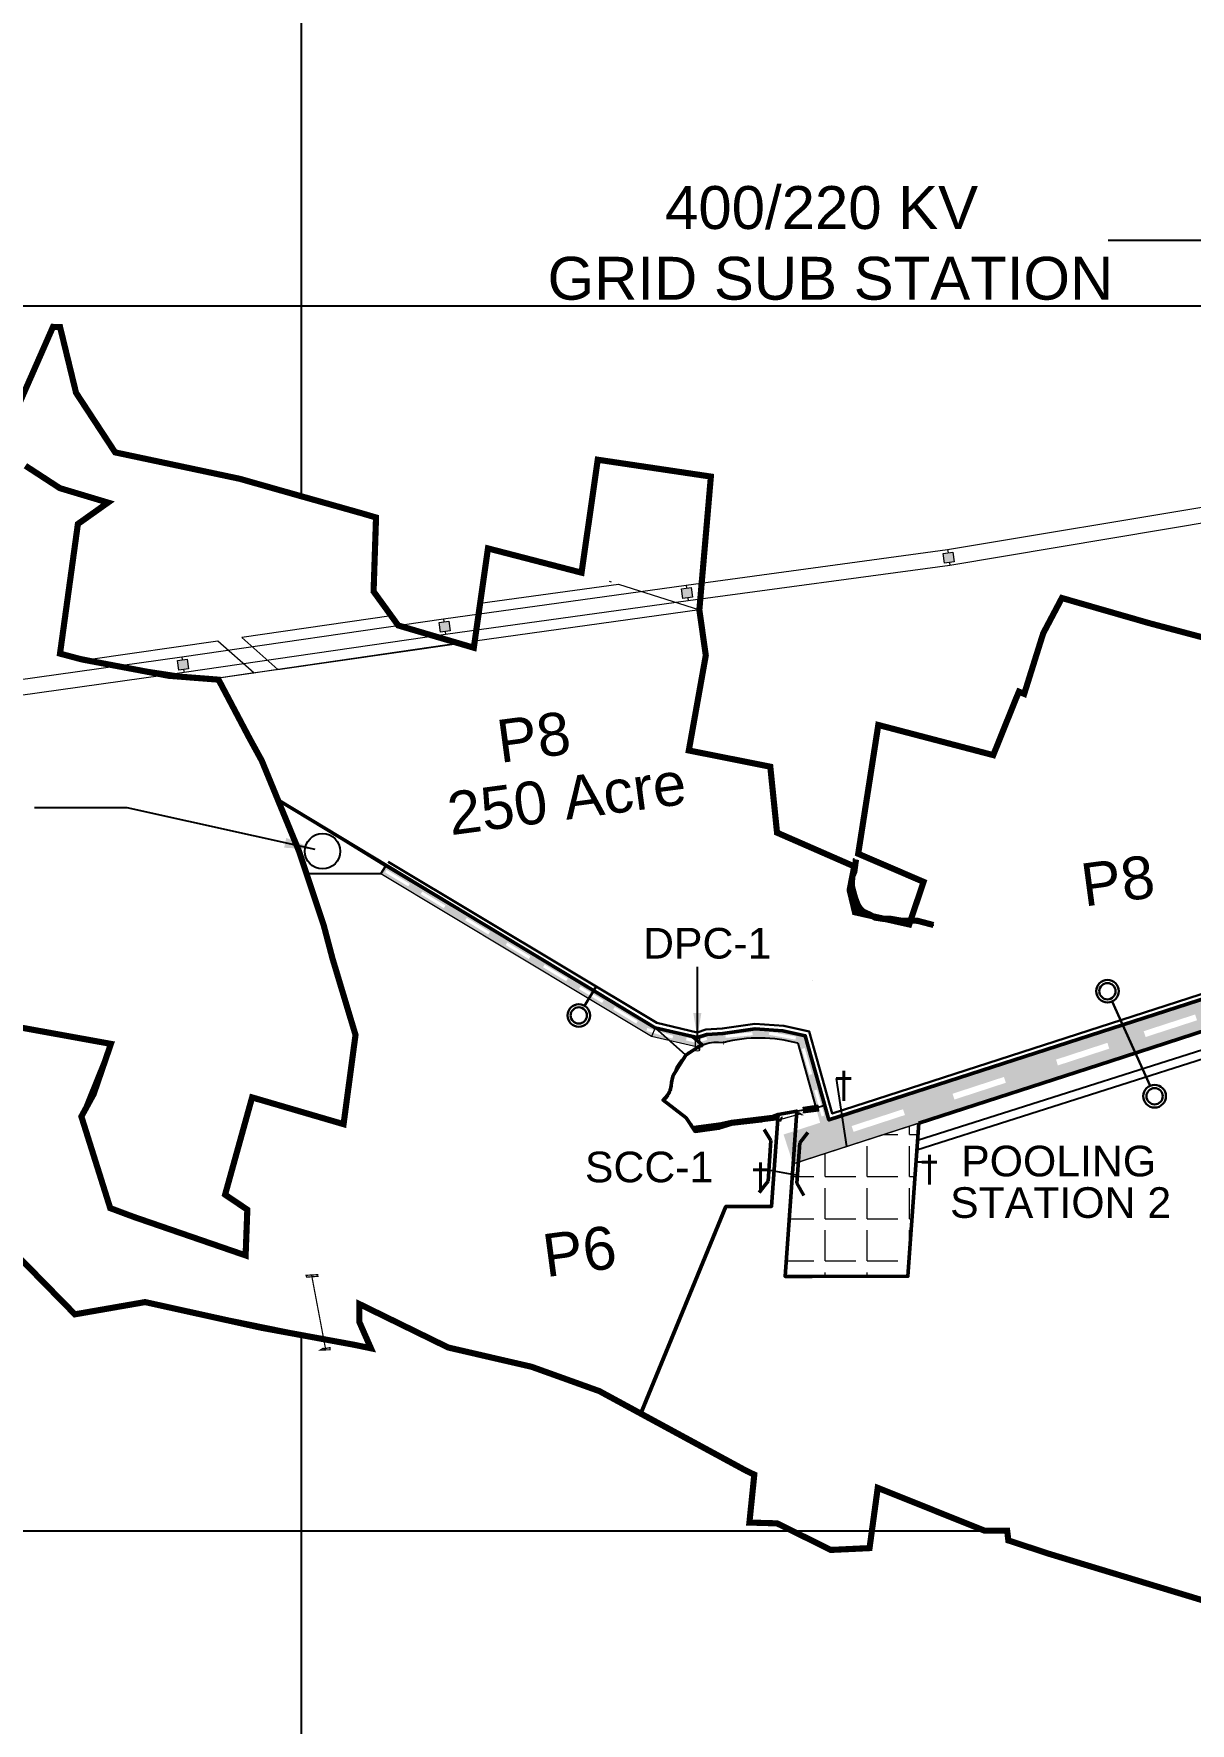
# Model space of a CAD drawing. Header units: metres. Extents: x 196588 to 215600, y 1647668 to 1738400.
# Drawn here: x 203064 to 204951, y 1734186 to 1736944 of the extents above; entities that cross this region are included whole.
import ezdxf

# ---------------------------------------------------------------- set-up
doc = ezdxf.new("R2010")
doc.units = ezdxf.units.M
doc.layers.add('250Acres', color=7, linetype='Continuous', lineweight=30)
doc.layers.add('BUND', color=7, linetype='Continuous', true_color=0x3dcfff)
for name, color, linetype in [('CHECK DAM', 6, 'Continuous'), ('GRID LINES', 250, 'Continuous'), ('name power lines', 1, 'Continuous'), ('Names', 1, 'Continuous'), ('PROJECT BOUNDARY', 5, 'Continuous'), ('road', 10, 'Continuous')]:
    doc.layers.add(name, color=color, linetype=linetype)
doc.styles.get("Standard").update_dxf_attribs({"font": 'arial.ttf', "height": 50})
doc.dimstyles.get("Standard").update_dxf_attribs({"dimtxt": 50, "dimasz": 0.18, "dimexe": 0.18, "dimexo": 0.0625, "dimgap": 0.09, "dimtad": 0, "dimtih": 1, "dimtoh": 1, "dimdec": 4, "dimzin": 0, "dimdsep": 46, "dimtxsty": 'Standard', "dimcen": 0.09, "dimadec": 0, "dimazin": 0, "dimtfac": 1, "dimtdec": 4, "dimtofl": 0, "dimtmove": 0, "dimatfit": 3, "dimfxl": 1, "dimtolj": 1, "dimtzin": 0, "dimarcsym": 0})

msp = doc.modelspace()

# ---------------------------------------------------------------- hatches: boundary and pattern name
h = msp.add_hatch(color=256)
h.dxf.hatch_style = 1
h.paths.add_polyline_path([(205162.6, 1735377.5), (205923.7, 1734450.8), (205940.7, 1734411.4, -0.263655), (205930.1, 1734313.3), (205718, 1734018.1, 0.270492), (205708.5, 1733917.8), (205726, 1733880), (206149.5, 1732965.4), (206127.2, 1732952.5), (206105.5, 1732939.4), (206002.3, 1732867.7), (205968.3, 1732845.9), (205793.2, 1732755.8), (205772, 1732743.5), (205693.7, 1732696.5), (205654.8, 1732676.2), (205635.3, 1732667.9), (205505.3, 1732614), (205476.8, 1732607.1), (205335.1, 1732593.7), (205296.5, 1732591.3), (205262.8, 1732584.8), (205248.9, 1732581.4), (205179.5, 1732560.1), (205289.6, 1732539.1), (205302.8, 1732541.6), (205311.9, 1732542.2), (205360.6, 1732545.9), (205430.4, 1732552.5), (205485.2, 1732557.6), (205520.9, 1732566.4), (205537.6, 1732573.3), (205604.5, 1732601), (205654.7, 1732621.8), (205676.3, 1732631), (205697.2, 1732641.9), (205718.2, 1732652.9), (205738, 1732664.8), (205782.5, 1732691.4), (205807.3, 1732706.2), (205817.2, 1732711.9), (205883.2, 1732745.9), (205927.2, 1732768.5), (205993.2, 1732802.5), (206038.3, 1732832.1), (206095, 1732871.3), (206131.9, 1732897), (206172.1, 1732920.7), (206191, 1732928.5), (206211.3, 1732933), (206231.6, 1732937.5), (206400.7, 1732953.5), (206410.5, 1732955.7), (206420.4, 1732957.8), (206428.6, 1732961.5), (206436.8, 1732965.1), (206545.1, 1733043.1), (206631.9, 1732999.8), (206744.3, 1732991), (206856.8, 1732982.2), (207079.8, 1732967.2), (207181.6, 1732960.5), (207283.5, 1732953.7), (207466.5, 1732957), (207673.2, 1732968.7), (207907.9, 1732975.9), (208142.7, 1732983.1), (208214.5, 1732987.8), (208286.3, 1732992.4), (208424.7, 1733016.7), (208631.4, 1733053), (208762.8, 1733066.5), (208906.3, 1733121.6), (209049.9, 1733176.8), (209343.6, 1733266.3), (209385.1, 1733281), (209846.1, 1733444), (209451.8, 1733544.7), (209276.9, 1733625.1), (209234.9, 1733682.3), (209191.9, 1734076.6), (209483.6, 1735222.2), (208048.7, 1735891.2), (206587.9, 1735891.2), (204361.4, 1735170.8), (204322.9, 1735308.3), (204286.5, 1735316.4), (204241, 1735319.3), (204188.1, 1735311.8), (204162.1, 1735310.4), (204146.7, 1735305.3), (204077.6, 1735321.3), (203637.7, 1735585.3), (203630, 1735572.4), (204071.9, 1735307.2), (204147.5, 1735289.7), (204165.3, 1735295.7), (204178.6, 1735297.2), (204189.6, 1735296.7), (204203.7, 1735300.1), (204221.8, 1735302.9), (204239.1, 1735304.3), (204258.3, 1735304.2), (204272, 1735303.2), (204284.2, 1735301.6), (204294.5, 1735299.8), (204310.8, 1735295.8), (204347.1, 1735166.1), (204287.5, 1735146.9), (204302.9, 1735099.3)])
h.paths.add_polyline_path([(204962.4, 1735333.4), (204878.5, 1735306.1), (204875.4, 1735315.6), (204959.3, 1735342.9)], flags=16)
h.paths.add_polyline_path([(205019, 1735361.8), (205102.9, 1735389.2), (205106, 1735379.7), (205022.1, 1735352.3)], flags=16)
h.paths.add_polyline_path([(204819.2, 1735287.1), (204735.3, 1735259.7), (204732.2, 1735269.2), (204816.1, 1735296.6)], flags=16)
h.paths.add_polyline_path([(205163.4, 1735409.5), (205247.3, 1735436.9), (205250.4, 1735427.4), (205166.5, 1735400)], flags=16)
h.paths.add_polyline_path([(205204.3, 1735357.4), (205212, 1735363.7), (205267.9, 1735295.4), (205260.2, 1735289)], flags=16)
h.paths.add_polyline_path([(205213.8, 1735394), (205478.8, 1735479.8), (206595.8, 1735841.2), (208037.6, 1735841.2), (208378.1, 1735682.5), (209424.9, 1735194.4), (209141.1, 1734079.7), (209186.6, 1733663.5), (209244.2, 1733585), (209430.9, 1733499.3), (209693.2, 1733443.2), (209562.4, 1733396.9), (209537.4, 1733388), (209509.3, 1733378), (209456.5, 1733359.3), (209404, 1733340.7), (209291.3, 1733302.5), (209194.4, 1733272.3), (209140.4, 1733256.1), (209095.1, 1733242.6), (209074.6, 1733236.4), (209054.1, 1733230.3), (209033.6, 1733224.1), (208812.8, 1733136.6), (208752, 1733115.6), (208713.9, 1733111.7), (208616.3, 1733101.7), (208561.6, 1733091.8), (208471.6, 1733075.5), (208448.8, 1733071.3), (208434.8, 1733068.7), (208430.2, 1733068.4), (208407.4, 1733064.7), (208392.6, 1733062.4), (208378, 1733060.1), (208348.5, 1733055.4), (208279.9, 1733042.1), (208249.1, 1733039.7), (208196.3, 1733037.4), (208141, 1733034.9), (208092.2, 1733032.8), (208023.4, 1733029.9), (207940.9, 1733027.1), (207815.6, 1733022.9), (207730.5, 1733020), (207670.9, 1733018), (207620.9, 1733016.3), (207596.7, 1733015.1), (207587.6, 1733014.6), (207562.4, 1733013.1), (207554.1, 1733012.7), (207541.4, 1733012), (207526.8, 1733011.1), (207514.9, 1733010.5), (207498.5, 1733009.6), (207457.8, 1733007.3), (207443.9, 1733006.5), (207438.4, 1733006.2), (207432.5, 1733005.9), (207427.9, 1733005.8), (207406.6, 1733005.5), (207382.9, 1733005.1), (207319.2, 1733004.2), (207294.9, 1733003.8), (207285.8, 1733003.7), (207053.5, 1733019.1), (206853.5, 1733032.6), (206704, 1733044.3), (206643.7, 1733049), (206609.7, 1733063.3), (206583.6, 1733078.5), (206557.6, 1733093.7), (206549.5, 1733094.9), (206541.5, 1733096.2), (206515.5, 1733084.4), (206475.8, 1733057.2), (206436, 1733030), (206423, 1733018.9), (206409.9, 1733007.9), (206406, 1733006.2), (206404.7, 1733005.6), (206393, 1733003), (206370.1, 1733000.8), (206347.2, 1732998.7), (206324.3, 1732996.5), (206195.8, 1732984.3), (205741.6, 1733965.3), (205970.7, 1734284.1, 0.263655), (205986.6, 1734431.2), (205967.2, 1734476.1)], flags=16)
h.paths.add_polyline_path([(204650.3, 1735231.4), (204566.4, 1735204), (204563.3, 1735213.5), (204647.2, 1735240.9)], flags=16)
h.paths.add_polyline_path([(205294.1, 1735450.6), (205378, 1735478), (205381.1, 1735468.5), (205297.2, 1735441.1)], flags=16)
h.paths.add_polyline_path([(205305, 1735236.2), (205312.8, 1735242.5), (205368.6, 1735174.2), (205360.9, 1735167.9)], flags=16)
h.paths.add_polyline_path([(205425.2, 1735493.9), (205509.1, 1735521.2), (205512.2, 1735511.7), (205428.3, 1735484.4)], flags=16)
h.paths.add_polyline_path([(205399.7, 1735119.8), (205407.5, 1735126.1), (205463.3, 1735057.8), (205455.6, 1735051.5)], flags=16)
h.paths.add_polyline_path([(204485.6, 1735178.7), (204401.7, 1735151.3), (204398.6, 1735160.8), (204482.5, 1735188.2)], flags=16)
h.paths.add_polyline_path([(205557.6, 1735536.2), (205641.5, 1735563.5), (205644.6, 1735554), (205560.7, 1735526.6)], flags=16)
h.paths.add_polyline_path([(204354.3, 1735177.8), (204349.5, 1735176.4), (204337.3, 1735218.9), (204342.1, 1735220.2)], flags=16)
h.paths.add_polyline_path([(204334.2, 1735245.6), (204329.4, 1735244.2), (204317.2, 1735286.6), (204322, 1735288)], flags=16)
h.paths.add_polyline_path([(205505.7, 1734990.2), (205513.4, 1734996.5), (205569.3, 1734928.2), (205561.5, 1734921.9)], flags=16)
h.paths.add_polyline_path([(204307.8, 1735306.8), (204306.9, 1735301.8), (204263.5, 1735309.8), (204264.4, 1735314.7)], flags=16)
h.paths.add_polyline_path([(204237, 1735308.9), (204193, 1735304.7), (204192.6, 1735309.7), (204236.5, 1735313.9)], flags=16)
h.paths.add_polyline_path([(205688.9, 1735578.8), (205772.8, 1735606.2), (205775.9, 1735596.6), (205692, 1735569.3)], flags=16)
h.paths.add_polyline_path([(204162.9, 1735301.5), (204146.8, 1735296.1), (204128.2, 1735300.5), (204129.3, 1735305.3), (204146.6, 1735301.3), (204161.3, 1735306.2)], flags=16)
h.paths.add_polyline_path([(205620.8, 1734849.5), (205628.5, 1734855.9), (205684.4, 1734787.5), (205676.6, 1734781.2)], flags=16)
h.paths.add_polyline_path([(204107.3, 1735308.3), (204105.9, 1735303.5), (204063.6, 1735316.1), (204065, 1735320.9)], flags=16)
h.paths.add_polyline_path([(205820.8, 1735621.8), (205904.7, 1735649.2), (205907.8, 1735639.7), (205823.9, 1735612.3)], flags=16)
h.paths.add_polyline_path([(204049.6, 1735332.3), (204047, 1735328), (204009.3, 1735350.9), (204011.9, 1735355.2)], flags=16)
h.paths.add_polyline_path([(203993.8, 1735365.9), (203991.2, 1735361.7), (203953.5, 1735384.5), (203956.1, 1735388.8)], flags=16)
h.paths.add_polyline_path([(205749.4, 1734694.1), (205757.1, 1734700.4), (205813, 1734632.1), (205805.2, 1734625.7)], flags=16)
h.paths.add_polyline_path([(203935.2, 1735401.5), (203932.6, 1735397.2), (203894.8, 1735420), (203897.4, 1735424.3)], flags=16)
h.paths.add_polyline_path([(205951.7, 1735664.2), (206035.6, 1735691.6), (206038.7, 1735682.1), (205954.8, 1735654.7)], flags=16)
h.paths.add_polyline_path([(203874.2, 1735437.7), (203871.6, 1735433.4), (203833.9, 1735456.2), (203836.5, 1735460.5)], flags=16)
h.paths.add_polyline_path([(203808.1, 1735477.8), (203805.5, 1735473.5), (203767.8, 1735496.4), (203770.4, 1735500.7)], flags=16)
h.paths.add_polyline_path([(206083.8, 1735707.1), (206167.7, 1735734.5), (206170.8, 1735725), (206086.9, 1735697.6)], flags=16)
h.paths.add_polyline_path([(205862.5, 1734555.3), (205870.2, 1734561.7), (205926.1, 1734493.3), (205918.3, 1734487)], flags=16)
h.paths.add_polyline_path([(203735.5, 1735520.8), (203732.9, 1735516.5), (203695.1, 1735539.4), (203697.7, 1735543.6)], flags=16)
h.paths.add_polyline_path([(203677.4, 1735556.2), (203674.8, 1735552), (203637, 1735574.8), (203639.6, 1735579.1)], flags=16)
h.paths.add_polyline_path([(206214.9, 1735749), (206298.8, 1735776.4), (206301.9, 1735766.9), (206218, 1735739.5)], flags=16)
h.paths.add_polyline_path([(205950.5, 1734437.6), (205960.9, 1734438.7), (205970.6, 1734416.3, -0.124167), (205980.8, 1734353.5), (205970.8, 1734353.3, 0.126387), (205961.4, 1734412.3)], flags=16)
h.paths.add_polyline_path([(205927.4, 1734275), (205935.8, 1734269.5), (205887, 1734195.9), (205878.6, 1734201.5)], flags=16)
h.paths.add_polyline_path([(206345.9, 1735792.3), (206429.8, 1735819.7), (206432.9, 1735810.1), (206349, 1735782.8)], flags=16)
h.paths.add_polyline_path([(205823.1, 1734132.7), (205831.4, 1734127.2), (205782.6, 1734053.6), (205774.3, 1734059.2)], flags=16)
h.paths.add_polyline_path([(205748.6, 1734026.1), (205756.8, 1734020.3), (205742.4, 1734000.2, 0.270492), (205735.7, 1733930), (205740.8, 1733919), (205732.4, 1733913.4), (205726.6, 1733925.8, -0.270492), (205734.2, 1734006.1)], flags=16)
h.paths.add_polyline_path([(206487.4, 1735837.4), (206571.3, 1735864.8), (206574.5, 1735855.3), (206490.5, 1735827.9)], flags=16)
h.paths.add_polyline_path([(205743.3, 1733888.7), (205752.3, 1733893), (205790.4, 1733813.4), (205781.4, 1733809.1)], flags=16)
h.paths.add_polyline_path([(206614.2, 1735861.2), (206614.2, 1735871.2), (206702.5, 1735871.2), (206702.5, 1735861.2)], flags=16)
h.paths.add_polyline_path([(205807.1, 1733751.7), (205816.2, 1733756.1), (205854.3, 1733676.4), (205845.3, 1733672.1)], flags=16)
h.paths.add_polyline_path([(206740, 1735861.2), (206740, 1735871.2), (206828.2, 1735871.2), (206828.2, 1735861.2)], flags=16)
h.paths.add_polyline_path([(205867.9, 1733618.6), (205876.9, 1733622.9), (205915.1, 1733543.3), (205906, 1733539)], flags=16)
h.paths.add_polyline_path([(206865.7, 1735861.2), (206865.7, 1735871.2), (206954, 1735871.2), (206954, 1735861.2)], flags=16)
h.paths.add_polyline_path([(206991.5, 1735861.2), (206991.5, 1735871.2), (207079.8, 1735871.2), (207079.8, 1735861.2)], flags=16)
h.paths.add_polyline_path([(205942.3, 1733458.4), (205951.3, 1733462.7), (205989.4, 1733383.1), (205980.4, 1733378.8)], flags=16)
h.paths.add_polyline_path([(207117.3, 1735861.2), (207117.3, 1735871.2), (207205.6, 1735871.2), (207205.6, 1735861.2)], flags=16)
h.paths.add_polyline_path([(206013.5, 1733301.3), (206022.5, 1733305.6), (206060.6, 1733226), (206051.6, 1733221.7)], flags=16)
h.paths.add_polyline_path([(207243.1, 1735861.2), (207243.1, 1735871.2), (207331.3, 1735871.2), (207331.3, 1735861.2)], flags=16)
h.paths.add_polyline_path([(207368.8, 1735861.2), (207368.8, 1735871.2), (207457.1, 1735871.2), (207457.1, 1735861.2)], flags=16)
h.paths.add_polyline_path([(206089.9, 1733137.9), (206099, 1733142.2), (206137.1, 1733062.6), (206128, 1733058.3)], flags=16)
h.paths.add_polyline_path([(207494.6, 1735861.2), (207494.6, 1735871.2), (207582.9, 1735871.2), (207582.9, 1735861.2)], flags=16)
h.paths.add_polyline_path([(206141.9, 1732938.2), (206147.4, 1732929.8), (206073.2, 1732882), (206067.8, 1732890.4)], flags=16)
h.paths.add_polyline_path([(206203.4, 1732963.1), (206291, 1732974), (206292.2, 1732964.1), (206204.6, 1732953.2)], flags=16)
h.paths.add_polyline_path([(205984.6, 1732835.5), (205990, 1732827.1), (205915.8, 1732779.3), (205910.4, 1732787.7)], flags=16)
h.paths.add_polyline_path([(207620.4, 1735861.2), (207620.4, 1735871.2), (207708.6, 1735871.2), (207708.6, 1735861.2)], flags=16)
h.paths.add_polyline_path([(205843.4, 1732760), (205848.8, 1732751.6), (205774.6, 1732703.8), (205769.2, 1732712.2)], flags=16)
h.paths.add_polyline_path([(206368, 1732981.1), (206396.1, 1732983.8), (206411, 1732987), (206420.7, 1732991.3), (206438.6, 1733006.5), (206438.6, 1732993.4), (206426, 1732982.8), (206414.1, 1732977.5), (206397.6, 1732973.9), (206368, 1732971)], flags=16)
h.paths.add_polyline_path([(206529.7, 1733068.6), (206536.7, 1733072), (206546.6, 1733076.3), (206584.6, 1733054.2), (206584.6, 1733042.6), (206545.9, 1733065.1), (206540.9, 1733062.9), (206534.7, 1733059.9), (206514.5, 1733046.3), (206507.1, 1733053.3)], flags=16)
h.paths.add_polyline_path([(205675.6, 1732664.2), (205679.4, 1732655), (205597.8, 1732621.4), (205594, 1732630.6)], flags=16)
h.paths.add_polyline_path([(205279.9, 1732567.6), (205367.8, 1732575.6), (205368.7, 1732565.6), (205280.8, 1732557.7)], flags=16)
h.paths.add_polyline_path([(205523.5, 1732599.4), (205525.9, 1732589.7), (205440.2, 1732568.5), (205437.8, 1732578.2)], flags=16)
h.paths.add_polyline_path([(207761.9, 1735861.2), (207761.9, 1735871.2), (207850.2, 1735871.2), (207850.2, 1735861.2)], flags=16)
h.paths.add_polyline_path([(206641.4, 1733030.4), (206729.3, 1733022.5), (206728.4, 1733012.6), (206640.5, 1733020.5)], flags=16)
h.paths.add_polyline_path([(206818.4, 1733015.6), (206906.5, 1733010.2), (206905.9, 1733000.3), (206817.8, 1733005.6)], flags=16)
h.paths.add_polyline_path([(207892.3, 1735861.2), (207892.3, 1735871.2), (207980.6, 1735871.2), (207980.6, 1735861.2)], flags=16)
h.paths.add_polyline_path([(206967.5, 1733005.5), (207055.6, 1733000.2), (207055, 1732990.2), (206966.9, 1732995.6)], flags=16)
h.paths.add_polyline_path([(208057.9, 1735854.6), (208062.2, 1735863.6), (208141.9, 1735825.6), (208137.6, 1735816.5)], flags=16)
h.paths.add_polyline_path([(207103.2, 1732994.3), (207191.3, 1732989), (207190.7, 1732979), (207102.6, 1732984.3)], flags=16)
h.paths.add_polyline_path([(208192.6, 1735791.7), (208196.9, 1735800.7), (208276.5, 1735762.6), (208272.2, 1735753.6)], flags=16)
h.paths.add_polyline_path([(207268.6, 1732984.6), (207356.9, 1732984.2), (207356.8, 1732974.2), (207268.5, 1732974.6)], flags=16)
h.paths.add_polyline_path([(208317.8, 1735733), (208322.1, 1735742.1), (208401.7, 1735704), (208397.4, 1735695)], flags=16)
h.paths.add_polyline_path([(207428.1, 1732985.8), (207516.2, 1732990), (207516.7, 1732980.1), (207428.6, 1732975.8)], flags=16)
h.paths.add_polyline_path([(208442.5, 1735674.7), (208446.8, 1735683.7), (208526.4, 1735645.6), (208522.1, 1735636.6)], flags=16)
h.paths.add_polyline_path([(207586.7, 1732995.7), (207674.9, 1733000), (207675.4, 1732990), (207587.2, 1732985.8)], flags=16)
h.paths.add_polyline_path([(208569.3, 1735615.8), (208573.6, 1735624.9), (208653.2, 1735586.8), (208648.9, 1735577.8)], flags=16)
h.paths.add_polyline_path([(207745.4, 1733001.7), (207833.6, 1733006), (207834.1, 1732996), (207745.9, 1732991.8)], flags=16)
h.paths.add_polyline_path([(208694.1, 1735557.5), (208698.4, 1735566.5), (208778.1, 1735528.4), (208773.8, 1735519.4)], flags=16)
h.paths.add_polyline_path([(207923.2, 1733007.7), (208011.4, 1733012), (208011.8, 1733002), (207923.7, 1732997.8)], flags=16)
h.paths.add_polyline_path([(208820.4, 1735498.3), (208824.7, 1735507.4), (208904.4, 1735469.3), (208900.1, 1735460.3)], flags=16)
h.paths.add_polyline_path([(208104.3, 1733012.1), (208192.5, 1733016.4), (208193, 1733006.4), (208104.8, 1733002.1)], flags=16)
h.paths.add_polyline_path([(208945, 1735439.4), (208949.3, 1735448.4), (209029, 1735410.3), (209024.7, 1735401.3)], flags=16)
h.paths.add_polyline_path([(208262.2, 1733019.4), (208349.4, 1733032.8), (208350.9, 1733022.9), (208263.7, 1733009.5)], flags=16)
h.paths.add_polyline_path([(209072.7, 1735380.2), (209077, 1735389.2), (209156.6, 1735351.1), (209152.3, 1735342.1)], flags=16)
h.paths.add_polyline_path([(208399.1, 1733043.9), (208486.4, 1733057.2), (208487.9, 1733047.4), (208400.6, 1733034)], flags=16)
h.paths.add_polyline_path([(209197.7, 1735322), (209202, 1735331), (209281.6, 1735292.9), (209277.3, 1735283.9)], flags=16)
h.paths.add_polyline_path([(208552.6, 1733070.9), (208639.8, 1733084.3), (208641.4, 1733074.4), (208554.1, 1733061)], flags=16)
h.paths.add_polyline_path([(209322.7, 1735263.9), (209327, 1735272.9), (209406.6, 1735234.8), (209402.3, 1735225.8)], flags=16)
h.paths.add_polyline_path([(208709.1, 1733092.9), (208796.4, 1733106.3), (208797.9, 1733096.4), (208710.6, 1733083)], flags=16)
h.paths.add_polyline_path([(209203.6, 1734252.7), (209227.3, 1734337.7), (209237, 1734335), (209213.3, 1734250)], flags=16)
h.paths.add_polyline_path([(209240.5, 1734397.1), (209264.2, 1734482.1), (209273.9, 1734479.4), (209250.2, 1734394.4)], flags=16)
h.paths.add_polyline_path([(209190.4, 1734191.6), (209200.1, 1734188.9), (209176.4, 1734103.9), (209166.7, 1734106.6)], flags=16)
h.paths.add_polyline_path([(209279, 1734551.2), (209302.7, 1734636.2), (209312.4, 1734633.5), (209288.7, 1734548.5)], flags=16)
h.paths.add_polyline_path([(209161.6, 1734061.6), (209171.5, 1734062.6), (209181.1, 1733974.9), (209171.1, 1733973.8)], flags=16)
h.paths.add_polyline_path([(209315.1, 1734688.5), (209338.9, 1734773.5), (209348.5, 1734770.8), (209324.8, 1734685.8)], flags=16)
h.paths.add_polyline_path([(209352.9, 1734837.6), (209376.6, 1734922.7), (209386.2, 1734920), (209362.5, 1734834.9)], flags=16)
h.paths.add_polyline_path([(209384.9, 1734971.5), (209408.6, 1735056.6), (209418.2, 1735053.9), (209394.5, 1734968.9)], flags=16)
h.paths.add_polyline_path([(209178.5, 1733914.6), (209188.4, 1733915.7), (209198, 1733827.9), (209188, 1733826.9)], flags=16)
h.paths.add_polyline_path([(209420.7, 1735099.6), (209444.5, 1735184.6), (209454.1, 1735182), (209430.4, 1735096.9)], flags=16)
h.paths.add_polyline_path([(208842.1, 1733127.5), (208923.8, 1733160.9), (208927.6, 1733151.7), (208845.9, 1733118.2)], flags=16)
h.paths.add_polyline_path([(209193, 1733776.9), (209202.9, 1733778), (209212.5, 1733690.3), (209202.5, 1733689.2)], flags=16)
h.paths.add_polyline_path([(208975.6, 1733180.4), (209057.3, 1733213.8), (209061.1, 1733204.5), (208979.4, 1733171.1)], flags=16)
h.paths.add_polyline_path([(209209.8, 1733666.5), (209217.9, 1733672.4), (209269.7, 1733601), (209261.6, 1733595.1)], flags=16)
h.paths.add_polyline_path([(209111.4, 1733227.9), (209196.4, 1733251.6), (209199.1, 1733242), (209114.1, 1733218.2)], flags=16)
h.paths.add_polyline_path([(209306.9, 1733577.7), (209311.5, 1733586.6), (209389.7, 1733545.7), (209385.1, 1733536.9)], flags=16)
h.paths.add_polyline_path([(209272.2, 1733274.1), (209355.7, 1733302.7), (209358.9, 1733293.3), (209275.4, 1733264.6)], flags=16)
h.paths.add_polyline_path([(209458.5, 1733526.3), (209543.2, 1733501.6), (209540.4, 1733492), (209455.7, 1733516.7)], flags=16)
h.paths.add_polyline_path([(209402.7, 1733320.5), (209486.2, 1733349.2), (209489.5, 1733339.7), (209406, 1733311.1)], flags=16)
h.paths.add_polyline_path([(209543.3, 1733370.2), (209626.8, 1733398.9), (209630, 1733389.4), (209546.5, 1733360.8)], flags=16)
h.paths.add_polyline_path([(209602.7, 1733492.8), (209687.4, 1733468.1), (209684.6, 1733458.5), (209599.9, 1733483.2)], flags=16)
h.paths.add_polyline_path([(209673.2, 1733414.3), (209756.7, 1733442.9), (209759.9, 1733433.5), (209676.4, 1733404.8)], flags=16)
at = {"layer": 'name power lines', "linetype": 'Continuous', "lineweight": 9, "ltscale": 190}
h = msp.add_hatch(color=1, dxfattribs=at)
h.paths.add_polyline_path([(201640, 1735685.8), (201655.8, 1735688), (201658, 1735672.2), (201642.2, 1735670)])
h.paths.add_polyline_path([(202044, 1735744.8), (202059.8, 1735747), (202062, 1735731.2), (202046.2, 1735729)])
h.paths.add_polyline_path([(202465, 1735801.8), (202480.8, 1735804), (202483, 1735788.2), (202467.2, 1735786)])
h.paths.add_polyline_path([(202891, 1735863.8), (202906.8, 1735866), (202909, 1735850.2), (202893.2, 1735848)])
h.paths.add_polyline_path([(203298, 1735920.8), (203313.8, 1735923), (203316, 1735907.2), (203300.2, 1735905)])
h.paths.add_polyline_path([(203725, 1735982.8), (203740.8, 1735985), (203743, 1735969.2), (203727.2, 1735967)])
h.paths.add_polyline_path([(204121, 1736037.8), (204136.8, 1736040), (204139, 1736024.2), (204123.2, 1736022)])
h.paths.add_polyline_path([(204548, 1736095.8), (204563.8, 1736098), (204566, 1736082.2), (204550.2, 1736080)])
h.paths.add_polyline_path([(204985.8, 1736168.6), (205001.6, 1736171.2), (205004.2, 1736155.4), (204988.4, 1736152.8)])
h.paths.add_polyline_path([(205407.8, 1736238.6), (205423.6, 1736241.2), (205426.2, 1736225.4), (205410.4, 1736222.8)])
h.paths.add_polyline_path([(205839.8, 1736307.6), (205855.6, 1736310.2), (205858.2, 1736294.4), (205842.4, 1736291.8)])
h.paths.add_polyline_path([(206269.8, 1736375.6), (206285.6, 1736378.2), (206288.2, 1736362.4), (206272.4, 1736359.8)])
h.paths.add_polyline_path([(206703.8, 1736446.6), (206719.6, 1736449.2), (206722.2, 1736433.4), (206706.4, 1736430.8)])
h.paths.add_polyline_path([(207133.8, 1736514.6), (207149.6, 1736517.2), (207152.2, 1736501.4), (207136.4, 1736498.8)])
h.paths.add_polyline_path([(207574.8, 1736586.6), (207590.6, 1736589.2), (207593.2, 1736573.4), (207577.4, 1736570.8)])
h.paths.add_polyline_path([(207987.8, 1736653.6), (208003.6, 1736656.2), (208006.2, 1736640.4), (207990.4, 1736637.8)])
h.paths.add_polyline_path([(208422.8, 1736723.6), (208438.6, 1736726.2), (208441.2, 1736710.4), (208425.4, 1736707.8)])
at = {"layer": 'name power lines', "linetype": 'Continuous', "lineweight": 9, "ltscale": 50, "true_color": 0xcd2027}
h = msp.add_hatch(dxfattribs=at)
h.set_pattern_fill('ANGLE', color=242, scale=250, style=0)
h.set_pattern_definition([(0, (-1000.92, -928.2), (0, 68.75), [50, -18.75]), (90, (-1000.92, -928.2), (-68.75, 4e-15), [50, -18.75])])
h.paths.add_polyline_path([(204302.9, 1735099.3), (204302.5, 1735094), (204302.1, 1735088), (204297.3, 1735019.9), (204290, 1734915.1), (204490.5, 1734915.6), (204508.1, 1735165.7)])

# ---------------------------------------------------------------- linework, layer by layer
at = {"color": 1, "linetype": 'Continuous', "lineweight": 9, "ltscale": 50}
for p, q in [((204555.2, 1736101.9), (204555.9, 1736096.9)), ((204558.1, 1736081.1), (204558.8, 1736076.1)), ((204128.2, 1736043.9), (204128.9, 1736038.9)), ((204131.1, 1736023.1), (204131.8, 1736018.1)), ((203732.2, 1735988.9), (203732.9, 1735983.9)), ((203735.1, 1735968.1), (203735.8, 1735963.1)), ((203305.2, 1735926.9), (203305.9, 1735921.9)), ((203308.1, 1735906.1), (203308.8, 1735901.1))]:
    msp.add_line(p, q, dxfattribs=at)
at = {"linetype": 'Continuous', "lineweight": 9, "ltscale": 50}
for p, q in [((204555.2, 1736101.9), (204555.9, 1736096.9)), ((204558.1, 1736081.1), (204558.8, 1736076.1)), ((204128.2, 1736043.9), (204128.9, 1736038.9)), ((204131.1, 1736023.1), (204131.8, 1736018.1)), ((203732.2, 1735988.9), (203732.9, 1735983.9)), ((203735.1, 1735968.1), (203735.8, 1735963.1)), ((203305.2, 1735926.9), (203305.9, 1735921.9)), ((203308.1, 1735906.1), (203308.8, 1735901.1))]:
    msp.add_line(p, q, dxfattribs=at)
for p, q in [((203630, 1735572.4), (203637.7, 1735585.3)), ((204267.9, 1735029.4), (204275.2, 1735132.6)), ((204305.6, 1735137.3), (204300.4, 1735063.8))]:
    msp.add_line(p, q)
at = {"color": 1, "lineweight": 40}
for p, q in [((204397.9, 1735238.6), (204373.6, 1735238.6)), ((204385.7, 1735250.7), (204385.7, 1735202.1)), ((204249.9, 1735101.2), (204249.9, 1735052.6)), ((204537.7, 1735101.6), (204513.4, 1735101.6)), ((204525.5, 1735113.7), (204525.5, 1735065.1)), ((204262.1, 1735089.1), (204237.8, 1735089.1))]:
    msp.add_line(p, q, dxfattribs=at)
at = {"color": 1, "linetype": 'Continuous', "lineweight": 9, "ltscale": 50}
for points in [[(201647.2, 1735691.9), (202051.2, 1735750.9), (202472.2, 1735807.9), (202898.2, 1735869.9), (203305.2, 1735926.9), (203732.2, 1735988.9), (204128.2, 1736043.9), (204555.2, 1736101.9), (204992.9, 1736174.8), (205414.9, 1736244.8), (205846.9, 1736313.8), (206276.9, 1736381.8), (206710.9, 1736452.8), (207140.9, 1736520.8), (207581.9, 1736592.8), (207994.9, 1736659.8), (209500, 1736902)], [(209500, 1736875.7), (207999.1, 1736634.2), (207586.1, 1736567.2), (207145.1, 1736495.2), (206715.1, 1736427.2), (206281.1, 1736356.2), (205851.1, 1736288.2), (205419.1, 1736219.2), (204997.1, 1736149.2), (204558.8, 1736076.1), (204131.8, 1736018.1), (203735.8, 1735963.1), (203308.8, 1735901.1), (202901.8, 1735844.1), (202475.8, 1735782.1), (202054.8, 1735725.1), (201650.8, 1735666.1)], [(204548, 1736095.8), (204563.8, 1736098), (204566, 1736082.2), (204550.2, 1736080), (204548, 1736095.8)], [(204121, 1736037.8), (204136.8, 1736040), (204139, 1736024.2), (204123.2, 1736022), (204121, 1736037.8)], [(203725, 1735982.8), (203740.8, 1735985), (203743, 1735969.2), (203727.2, 1735967), (203725, 1735982.8)], [(203757.3, 1735948.9), (203738.2, 1735946.3), (203354, 1735890.5)], [(203298, 1735920.8), (203313.8, 1735923), (203316, 1735907.2), (203300.2, 1735905), (203298, 1735920.8)]]:
    msp.add_lwpolyline(points, dxfattribs=at)
at = {"linetype": 'Continuous', "lineweight": 9, "ltscale": 50}
for points in [[(201647.2, 1735691.9), (202051.2, 1735750.9), (202472.2, 1735807.9), (202898.2, 1735869.9), (203305.2, 1735926.9), (203732.2, 1735988.9), (204128.2, 1736043.9), (204555.2, 1736101.9), (204992.9, 1736174.8), (205414.9, 1736244.8), (205846.9, 1736313.8), (206276.9, 1736381.8), (206710.9, 1736452.8), (207140.9, 1736520.8), (207581.9, 1736592.8), (207994.9, 1736659.8), (209500, 1736902)], [(209500, 1736875.7), (207999.1, 1736634.2), (207586.1, 1736567.2), (207145.1, 1736495.2), (206715.1, 1736427.2), (206281.1, 1736356.2), (205851.1, 1736288.2), (205419.1, 1736219.2), (204997.1, 1736149.2), (204558.8, 1736076.1), (204131.8, 1736018.1), (203735.8, 1735963.1), (203308.8, 1735901.1), (202901.8, 1735844.1), (202475.8, 1735782.1), (202054.8, 1735725.1), (201650.8, 1735666.1)], [(204548, 1736095.8), (204563.8, 1736098), (204566, 1736082.2), (204550.2, 1736080), (204548, 1736095.8)], [(204121, 1736037.8), (204136.8, 1736040), (204139, 1736024.2), (204123.2, 1736022), (204121, 1736037.8)], [(203725, 1735982.8), (203740.8, 1735985), (203743, 1735969.2), (203727.2, 1735967), (203725, 1735982.8)], [(203757.3, 1735948.9), (203738.2, 1735946.3), (203354, 1735890.5)], [(203298, 1735920.8), (203313.8, 1735923), (203316, 1735907.2), (203300.2, 1735905), (203298, 1735920.8)]]:
    msp.add_lwpolyline(points, dxfattribs=at)
at = {"flags": 128}
for points in [[(209226.1, 1734211.2), (209483.6, 1735222.2), (208048.7, 1735891.2), (206587.9, 1735891.2), (204361.4, 1735170.8), (204322.9, 1735308.3), (204286.5, 1735316.4), (204241, 1735319.3), (204188.1, 1735311.8), (204162.1, 1735310.4), (204146.7, 1735305.3), (204077.6, 1735321.3), (203637.7, 1735585.3)], [(205331.5, 1735387.6), (205147.1, 1735325.8), (204504.9, 1735121.1)], [(205122.8, 1735333), (204506.1, 1735137.3)], [(204373.6, 1735238.6), (204390.4, 1735127.6)], [(204513.4, 1735101.6), (204503.6, 1735101.6)], [(204262.1, 1735089.1), (204310, 1735080.7)]]:
    msp.add_lwpolyline(points, dxfattribs=at)
msp.add_lwpolyline([(203508.8, 1735572.4), (203461.9, 1735693.6), (203637.7, 1735585.3), (203630, 1735572.4), (203508.8, 1735572.4)], close=True, dxfattribs=at)
msp.add_circle((203534.9, 1735609.4), 28.9)
at = {"layer": '250Acres', "color": 5, "linetype": 'Continuous', "lineweight": 50, "ltscale": 50}
msp.add_lwpolyline([(204334, 1735399), (204334, 1735399)], close=True, dxfattribs=at)
for points in [[(204188.9, 1735296.8), (204189.6, 1735296.7)], [(204131.1, 1735278.9), (204131.7, 1735279.7), (204132.3, 1735279.9)]]:
    msp.add_lwpolyline(points, dxfattribs=at)
at = {"layer": 'BUND', "linetype": 'Continuous', "ltscale": 50}
for points in [[(203167.9, 1736166.7), (203142.7, 1736148.9)], [(204310.8, 1735295.8), (204340.1, 1735191)]]:
    msp.add_lwpolyline(points, dxfattribs=at)
at = {"layer": 'BUND', "color": 151, "const_width": 10}
for points, elevation in [([(204406, 1735596), (204405, 1735591), (204403, 1735576), (204400, 1735569), (204399, 1735559), (204399, 1735553), (204401, 1735545), (204404, 1735534), (204407, 1735526), (204409, 1735521), (204413, 1735515), (204417, 1735511), (204428, 1735506), (204437, 1735501), (204450, 1735499), (204463, 1735499), (204480, 1735496), (204506, 1735495.9), (204532.1, 1735489)], 317.1), ([(204140, 1735156), (204185, 1735162), (204203, 1735166), (204277, 1735175)], 307.3), ([(204345, 1735191), (204318.9, 1735187)], 306.5)]:
    msp.add_lwpolyline(points, dxfattribs=dict(at, elevation=elevation))
at = {"layer": 'BUND', "color": 151, "linetype": 'Continuous', "elevation": 316.3}
msp.add_lwpolyline([(204533, 1735488), (204506, 1735492), (204481, 1735493), (204462, 1735496), (204450, 1735498), (204437, 1735500), (204427, 1735504), (204417.1, 1735510.1), (204412, 1735514), (204408, 1735520), (204405, 1735525), (204403, 1735533), (204400, 1735544), (204398, 1735553), (204396, 1735560), (204398, 1735570), (204400, 1735577), (204402, 1735592), (204402, 1735597.1), (204402, 1735597)], dxfattribs=at)
at = {"layer": 'BUND', "color": 151, "linetype": 'Continuous', "ltscale": 50}
msp.add_lwpolyline([(204310.8, 1735295.8, 0.133715), (204188.9, 1735296.8, 0.420174), (204103.8, 1735226.9, -0.21488), (204090.6, 1735203.3), (204128.4, 1735174), (204144.5, 1735154.2), (204340.1, 1735191)], format="xyb", dxfattribs=at)
at = {"layer": 'BUND', "linetype": 'Continuous', "ltscale": 50}
msp.add_lwpolyline([(204121.4, 1735179.4, -0.116288), (204128.4, 1735174, 0.000288), (204144.5, 1735154.2)], format="xyb", dxfattribs=at)
at = {"layer": 'BUND', "linetype": 'Continuous', "elevation": 306}
msp.add_lwpolyline([(204319, 1735183), (204345.1, 1735186)], dxfattribs=at)
at = {"layer": 'CHECK DAM', "linetype": 'Continuous', "const_width": 2}
for points, elevation in [([(204281, 1735169), (204283, 1735169), (204285, 1735175), (204284, 1735175), (204281, 1735169)], 305.9), ([(204281, 1735169), (204283, 1735169), (204285, 1735175), (204284, 1735175), (204281, 1735169)], 305.9), ([(204284, 1735172), (204314.5, 1735180.5)], 305.9), ([(204284, 1735172), (204314.5, 1735180.5)], 305.9), ([(204314, 1735182), (204312, 1735182), (204317, 1735179), (204318, 1735179), (204314, 1735182)], 305.4), ([(204314, 1735182), (204312, 1735182), (204317, 1735179), (204318, 1735179), (204314, 1735182)], 305.4), ([(203527, 1734918), (203526, 1734918), (203508, 1734917), (203509, 1734914), (203527.3, 1734915.4), (203527, 1734918)], 317.8), ([(203527, 1734918), (203526, 1734918), (203508, 1734917), (203509, 1734914), (203527.3, 1734915.4), (203527, 1734918)], 317.8), ([(203517, 1734917.5), (203539.9, 1734796.3)], 317.8), ([(203517, 1734917.5), (203539.9, 1734796.3)], 317.8), ([(203531, 1734795), (203536, 1734798), (203537, 1734797), (203547, 1734799), (203547, 1734798), (203547, 1734795.4), (203531, 1734795)], 321.1), ([(203531, 1734795), (203536, 1734798), (203537, 1734797), (203547, 1734799), (203547, 1734798), (203547, 1734795.4), (203531, 1734795)], 321.1)]:
    msp.add_lwpolyline(points, dxfattribs=dict(at, elevation=elevation))
at = {"layer": 'GRID LINES', "linetype": 'Continuous'}
for p, q in [((203500, 1738300), (203500, 1736189.1)), ((201500, 1736500), (205282, 1736500)), ((203500, 1734821.2), (203500, 1730460)), ((201500, 1734500), (204652.5, 1734500))]:
    msp.add_line(p, q, dxfattribs=at)
at = {"layer": 'name power lines', "color": 0, "linetype": 'Continuous', "lineweight": 9, "ltscale": 190}
for p, q in [((204143.1, 1735305.3), (204143.1, 1735285.2)), ((204150.3, 1735305.3), (204150.3, 1735285.2))]:
    msp.add_line(p, q, dxfattribs=at)
at = {"layer": 'name power lines', "color": 0, "linetype": 'Continuous', "ltscale": 50}
msp.add_line((204340.4, 1735190.2), (204354.6, 1735194.9), dxfattribs=at)
at = {"layer": 'name power lines', "color": 160, "linetype": 'Continuous', "lineweight": 50, "ltscale": 190}
for p, q in [((204266.5, 1735136.9, -301.3), (204255.9, 1735155.3, -301.3)), ((204314.2, 1735133.5, -301.3), (204327.3, 1735150.3, -301.3)), ((204266.5, 1735136.9, -301.3), (204262.4, 1735070.9, -301.3)), ((204314.2, 1735133.5, -301.3), (204309.1, 1735067.7, -301.3)), ((204247.9, 1735052.3, -301.3), (204262.4, 1735070.9, -301.3)), ((204320.8, 1735047.2, -301.3), (204309.1, 1735067.7, -301.3))]:
    msp.add_line(p, q, dxfattribs=at)
at = {"layer": 'name power lines', "color": 1, "linetype": 'Continuous', "lineweight": 9, "ltscale": 50}
for points in [[(203792.1, 1736014.4), (204017.8, 1736045.7), (204150, 1736003.4), (203783.4, 1735952.6), (203792.1, 1736014.4)], [(203402.9, 1735958.6), (203462.1, 1735906.2), (203757.3, 1735948.9), (203658.4, 1735978.1), (203647.1, 1735993.7), (203402.9, 1735958.6)], [(203757.3, 1735948.9), (203757.3, 1735948.9), (203354, 1735890.5), (203146.3, 1735921.8)], [(203354, 1735890.5), (203283.9, 1735895.9), (203152.5, 1735922.7), (203364, 1735953), (203423.2, 1735900.6), (203353.9, 1735890.5)]]:
    msp.add_lwpolyline(points, dxfattribs=at)
at = {"layer": 'name power lines', "color": 0, "linetype": 'Continuous', "lineweight": 9}
msp.add_lwpolyline([(204002.8, 1736050.4), (204005.9, 1736049.4)], dxfattribs=at)
at = {"layer": 'name power lines', "color": 0, "linetype": 'Continuous', "ltscale": 50}
for points in [[(203647.1, 1735993.7), (203658.4, 1735978.1), (203757.3, 1735948.9)], [(204340.4, 1735190.3), (204340.4, 1735190.2)]]:
    msp.add_lwpolyline(points, dxfattribs=at)
at = {"layer": 'name power lines', "color": 0, "linetype": 'Continuous', "lineweight": 9, "ltscale": 50}
for points in [[(204361.4, 1735170.8), (206265.5, 1735786.8), (206587.9, 1735891.2), (208048.7, 1735891.2), (209483.6, 1735222.2)], [(209424.9, 1735194.4), (208378.1, 1735682.5), (208037.6, 1735841.2), (206595.8, 1735841.2), (205478.8, 1735479.8), (204302.9, 1735099.3)], [(204340.4, 1735190.2), (204310.8, 1735295.8), (204294.5, 1735299.8), (204284.2, 1735301.6), (204272, 1735303.2), (204258.3, 1735304.2), (204239.1, 1735304.3), (204221.8, 1735302.9), (204203.7, 1735300.1), (204189.6, 1735296.7), (204178.6, 1735297.2), (204165.3, 1735295.7), (204147.5, 1735289.7), (204071.9, 1735307.2)]]:
    msp.add_lwpolyline(points, dxfattribs=at)
at = {"layer": 'name power lines', "color": 0, "linetype": 'Continuous', "lineweight": 9, "ltscale": 190}
for points in [[(203637.7, 1735585.3), (204077.6, 1735321.3), (204071.9, 1735307.2), (203630, 1735572.4), (203637.7, 1735585.3)], [(204361.4, 1735170.8), (204322.9, 1735308.3), (204286.5, 1735316.4), (204241, 1735319.3), (204188.1, 1735311.8), (204175.1, 1735311.1), (204162.1, 1735310.4), (204146.7, 1735305.3), (204077.6, 1735321.3)]]:
    msp.add_lwpolyline(points, dxfattribs=at)
at = {"layer": 'name power lines', "color": 151, "linetype": 'Continuous', "ltscale": 50}
msp.add_lwpolyline([(204077.6, 1735321.3), (204077.6, 1735321.3), (204138.9, 1735307.1), (204155, 1735292.8), (204151.2, 1735291.4), (204147.5, 1735289.7), (204143.6, 1735287.7), (204139.6, 1735285.4), (204135.8, 1735282.9), (204132.7, 1735280.5), (204130.6, 1735278.8), (204128.1, 1735276.6)], close=True, dxfattribs=at)
at = {"layer": 'name power lines', "color": 0, "linetype": 'Continuous', "lineweight": 9, "ltscale": 190}
msp.add_lwpolyline([(204278.5, 1735179.4), (204250.7, 1735169.2), (204277.9, 1735172.1)], close=True, dxfattribs=at)
at = {"layer": 'name power lines', "color": 242, "linetype": 'Continuous', "lineweight": 9, "ltscale": 50, "true_color": 0xcd2027}
msp.add_lwpolyline([(204302.9, 1735099.3), (204508.1, 1735165.7), (204508.1, 1735165.7), (204490.5, 1734915.6), (204290, 1734915.1), (204302.9, 1735099.3)], close=True, dxfattribs=at)
at = {"layer": 'name power lines', "color": 0, "linetype": 'Continuous', "lineweight": 9, "ltscale": 190}
msp.add_circle((204147.5, 1735289.7), 0.000161, dxfattribs=at)
for centre in [(204146.7, 1735305.3), (204146.7, 1735285.2)]:
    msp.add_ellipse(centre, major_axis=(-3.59, 0), ratio=0.624475, dxfattribs=at)
at = {"layer": 'Names', "color": 1, "linetype": 'Continuous', "lineweight": 50, "ltscale": 50}
for points in [[(203002.1, 1736254.6), (203094.8, 1736465.6), (203106.4, 1736465.3), (203132.5, 1736358), (203196.3, 1736260.7), (203399.9, 1736217.5), (203622.2, 1736154.4), (203618.2, 1736033.6), (203658.4, 1735978.1), (203781.8, 1735941.7), (203804.9, 1736103.9), (203957.7, 1736064.3), (203984.1, 1736248.7), (204168.8, 1736221.2), (204149.9, 1736021.2), (204148.9, 1736011.3), (204160.5, 1735929.2), (204132.8, 1735774), (204265.8, 1735747.5), (204276.8, 1735639.8), (204402.8, 1735584.7), (204395.3, 1735546.1), (204404, 1735509.8), (204492.6, 1735489.9), (204516, 1735559.5), (204409.3, 1735605.3), (204442.1, 1735815.6), (204629.8, 1735766.4), (204671.7, 1735870), (204680.3, 1735866.4), (204711.3, 1735965.2), (204741.8, 1736022.9), (205006.6, 1735949.3)], [(203412, 1735800.4), (203412, 1735800.4), (203412, 1735800.4), (203412, 1735800.4), (203412, 1735800.4), (203412, 1735800.4), (203365.1, 1735889.6), (203365.1, 1735889.6), (203283.9, 1735895.9), (203106.3, 1735932.1), (203135.5, 1736143.8), (203184.6, 1736178.7), (203106, 1736202.3), (203049.8, 1736238.9)], [(205196.4, 1735440.9), (204361.4, 1735170.8), (204322.9, 1735308.3), (204322.9, 1735308.3), (204286.5, 1735316.4), (204241, 1735319.3), (204188.1, 1735311.8), (204162.1, 1735310.4), (204146.7, 1735305.3), (204108.4, 1735314.2), (204077.6, 1735321.3), (203461.9, 1735693.6), (203461.9, 1735693.6), (203461.9, 1735693.6), (203461.9, 1735693.6), (203461.9, 1735693.6), (203461.9, 1735693.6), (203435.7, 1735757.3), (203412, 1735800.4)], [(203412.3, 1735800.2), (203412, 1735800.4)]]:
    msp.add_lwpolyline(points, dxfattribs=at)
at = {"layer": 'Names', "color": 34, "linetype": 'Continuous', "lineweight": 9, "ltscale": 50}
msp.add_lwpolyline([(204128.4, 1735174), (204090.6, 1735203.3), (204093.4, 1735205.6), (204095.8, 1735208.1), (204098, 1735210.9), (204099.7, 1735213.7), (204101.1, 1735216.3), (204102.7, 1735220.7), (204107, 1735243.2), (204128.1, 1735276.6), (204147.5, 1735289.7), (204147.5, 1735289.7), (204147.5, 1735289.7), (204147.5, 1735289.7), (204147.5, 1735289.7), (204071.9, 1735307.2)], dxfattribs=at)
at = {"layer": 'PROJECT BOUNDARY', "color": 5, "linetype": 'Continuous', "lineweight": 50, "ltscale": 50}
for points in [[(205006.6, 1735949.3, 10, 10, 0), (204884.2, 1735981.9, 10, 10, 0), (204741.8, 1736022.9, 10, 10, 0), (204711.3, 1735965.2, 10, 10, 0), (204680.3, 1735866.4, 10, 10, 0), (204671.7, 1735870, 10, 10, 0), (204666.6, 1735857.9, 10, 10, 0), (204629.8, 1735766.4, 10, 10, 0), (204442.1, 1735815.6, 10, 10, 0), (204409.3, 1735605.3, 10, 10, 0), (204516, 1735559.5, 10, 10, 0), (204492.6, 1735489.9, 10, 10, 0), (204404, 1735509.8, 10, 10, 0), (204395.3, 1735546.1, 10, 10, 0), (204402.8, 1735584.7, 10, 10, 0), (204276.8, 1735639.8, 10, 10, 0), (204265.8, 1735747.5, 10, 10, 0), (204132.8, 1735774, 10, 10, 0), (204160.5, 1735929.2, 10, 10, 0), (204150, 1736003.4, 10, 10, 0), (204168.8, 1736221.2, 10, 10, 0), (203984.1, 1736248.7, 10, 10, 0), (203957.7, 1736064.3, 10, 10, 0), (203804.9, 1736103.9, 10, 10, 0), (203781.8, 1735941.7, 10, 10, 0), (203658.4, 1735978.1, 10, 10, 0), (203618.2, 1736033.6, 10, 10, 0), (203622.2, 1736154.4, 10, 10, 0), (203598.4, 1736161.4, 10, 10, 0), (203500, 1736189.1, 10, 10, 0), (203399.9, 1736217.5, 10, 10, 0), (203196.3, 1736260.7, 10, 10, 0), (203132.5, 1736358, 10, 10, 0), (203106.4, 1736465.3, 10, 10, 0), (203094.8, 1736465.6, 10, 10, 0), (203002.1, 1736254.6, 10, 10, 0)], [(203049.8, 1736238.9, 10, 10, 0), (203106, 1736202.3, 10, 10, 0), (203184.6, 1736178.7, 10, 10, 0), (203135.5, 1736143.8, 10, 10, 0), (203106.3, 1735932.1, 10, 10, 0), (203142.1, 1735922.6, 10, 10, 0), (203283.9, 1735895.9, 10, 10, 0), (203365.1, 1735889.6, 10, 10, 0), (203415.9, 1735793.4, 10, 10, 0), (203435.7, 1735757.3, 10, 10, 0), (203496.1, 1735610.4, 10, 10, 0), (203536.7, 1735488.9, 10, 10, 0), (203551, 1735434.7, 10, 10, 0), (203588.7, 1735309.5, 10, 10, 0), (203569.2, 1735163.8, 10, 10, 0), (203419.9, 1735207.5, 10, 10, 0), (203375.8, 1735048.7, 10, 10, 0), (203412.1, 1735024.2, 10, 10, 0), (203409.3, 1734949.5, 10, 10, 0), (203227.2, 1735012.2, 10, 10, 0), (203188.3, 1735026.7, 10, 10, 0), (203141.2, 1735176.3, 10, 10, 0), (203161.3, 1735213, 10, 10, 0), (203189.4, 1735294.9, 10, 10, 0), (202979, 1735333, 10, 10, 0)], [(203002.1, 1734984.4, 10, 10, 0), (203130.6, 1734853.3, 10, 10, 0), (203245.2, 1734873.3, 10, 10, 0), (203434.8, 1734831.4, 10, 10, 0), (203585.9, 1734803.7, 10, 10, 0), (203613.8, 1734797.9, 10, 10, 0), (203595, 1734840.7, 10, 10, 0), (203595, 1734870.1, 10, 10, 0), (203740.1, 1734799.1, 10, 10, 0), (203876, 1734767.7, 10, 10, 0), (203986.8, 1734727.9, 10, 10, 0), (203986.8, 1734727.9, 10, 10, 0), (204227, 1734597.6, 10, 10, 0), (204227, 1734597.6, 10, 10, 0), (204239.7, 1734591.6, 10, 10, 0), (204231.7, 1734513.3, 10, 10, 0), (204276.8, 1734512, 10, 10, 0), (204364.7, 1734468.6, 10, 10, 0), (204427.8, 1734471.6, 10, 10, 0), (204441.2, 1734570, 10, 10, 0), (204441.2, 1734570, 10, 10, 0), (204441.2, 1734570, 10, 10, 0), (204441.2, 1734570, 10, 10, 0), (204441.2, 1734570, 10, 10, 0), (204441.2, 1734570, 10, 10, 0), (204615.7, 1734500, 10, 10, 0), (204652.5, 1734500, 10, 10, 0), (204654.4, 1734484.1, 10, 10, 0), (204721.1, 1734462.2, 10, 10, 0), (205125.7, 1734339.7, 10, 10, 0)]]:
    msp.add_lwpolyline(points, format="xyseb", dxfattribs=at)
at = {"layer": 'PROJECT BOUNDARY', "color": 1, "linetype": 'Continuous', "lineweight": 50, "ltscale": 50}
for points in [[(203002.1, 1734984.4), (203130.6, 1734853.3), (203245.2, 1734873.3), (203613.8, 1734797.9), (203595, 1734840.7), (203595, 1734870.1), (203644.9, 1734846.6), (203694.7, 1734823), (203740.1, 1734799.1), (203876, 1734767.7), (203917.4, 1734752.9), (203986.8, 1734727.9), (204054.3, 1734691.2), (204054.3, 1734691.2), (204054.3, 1734691.2), (204193.3, 1735029.4), (204193.3, 1735029.4), (204267.9, 1735029.4), (204278.5, 1735179.4), (204250.7, 1735169.2), (204203, 1735164), (204181.9, 1735157), (204181.9, 1735157), (204181.9, 1735157), (204143, 1735152), (204128.4, 1735174), (204128.4, 1735174), (204128.4, 1735174), (204128.4, 1735174), (204090.6, 1735203.3), (204092.4, 1735204.8), (204093.4, 1735205.6), (204094.3, 1735206.5), (204094.7, 1735207), (204095.2, 1735207.5), (204095.8, 1735208.1), (204096.2, 1735208.5), (204096.6, 1735209.2), (204097, 1735209.6), (204097.3, 1735210), (204097.4, 1735210.2), (204097.8, 1735210.6), (204097.8, 1735210.7), (204098, 1735210.9), (204098.2, 1735211.3), (204098.5, 1735211.7), (204098.8, 1735212.2), (204099, 1735212.4), (204099.6, 1735213.4), (204099.7, 1735213.7), (204100.2, 1735214.6), (204100.6, 1735215.3), (204101, 1735216.2), (204101.1, 1735216.3), (204101.4, 1735217.1), (204102.1, 1735219.1), (204102.7, 1735220.7), (204102.8, 1735221.5), (204103.2, 1735223.6), (204103.8, 1735226.3), (204104.4, 1735232), (204105.9, 1735239.2), (204107, 1735243.2), (204119.3, 1735263.1), (204128.1, 1735276.6), (204147.5, 1735289.7), (204147.5, 1735289.8), (204147.7, 1735289.8), (204147.9, 1735289.9), (204148.4, 1735290.1), (204150.5, 1735291), (204151, 1735291.3), (204151.1, 1735291.3), (204151.2, 1735291.4), (204151.6, 1735291.5), (204152.2, 1735291.8), (204154, 1735292.5), (204155, 1735292.8), (204138.9, 1735307.1), (204077.6, 1735321.3), (203982.5, 1735378.8), (203769.7, 1735507.5), (203461.9, 1735693.6), (203496.1, 1735610.4), (203496.1, 1735610.4), (203496.1, 1735610.4), (203537, 1735488), (203537, 1735488), (203537, 1735488), (203537, 1735488), (203537, 1735488), (203537, 1735488), (203537, 1735488), (203537, 1735488), (203563.6, 1735393), (203588.7, 1735309.5), (203579, 1735236.6), (203569.2, 1735163.8), (203419.4, 1735205.4), (203375.8, 1735048.7), (203412.1, 1735024.2), (203409.3, 1734949.5), (203188.3, 1735026.7), (203164.8, 1735101.5), (203141.2, 1735176.3), (203189.4, 1735294.9), (202979, 1735333)], [(204508.1, 1735165.7), (204821, 1735266.9), (205162.6, 1735377.5)], [(205125.7, 1734339.7), (204654.4, 1734484.1), (204652.5, 1734500), (204615.7, 1734500), (204441.2, 1734570), (204441.2, 1734570), (204441.2, 1734570), (204441.2, 1734570), (204441.2, 1734570), (204441.2, 1734570), (204427.8, 1734471.6), (204364.7, 1734468.6), (204276.8, 1734512), (204231.7, 1734513.3), (204240.3, 1734591.6), (204227, 1734597.6), (204106.9, 1734662.8), (204054.3, 1734691.2), (204054.3, 1734691.2), (204063.8, 1734714.2), (204139.5, 1734898.4), (204193.3, 1735029.4), (204267.9, 1735029.4), (204278.5, 1735179.4), (204278.5, 1735179.4), (204308.9, 1735185.1), (204302.9, 1735099.3), (204290, 1734915.1), (204334, 1734915.2), (204490.5, 1734915.6), (204508.1, 1735165.7)]]:
    msp.add_lwpolyline(points, dxfattribs=at)
at = {"layer": 'road', "color": 4, "lineweight": 30}
for p, q in [((203981.5, 1735388.5), (203962.7, 1735357.2)), ((204823.7, 1735363.9), (204885.7, 1735226.3))]:
    msp.add_line(p, q, dxfattribs=at)
msp.add_lwpolyline([(209489.4, 1735214.7), (209493.1, 1735226.8), (208050.5, 1735899.3), (206586.6, 1735899.3), (204367, 1735181.1), (204329.4, 1735315.2), (204287.7, 1735324.5), (204240.6, 1735327.4), (204187.3, 1735319.9), (204160.5, 1735318.5), (204146.3, 1735313.7), (204080.7, 1735329), (203641.9, 1735592.3)], dxfattribs=at)
for centre, radius in [((204816.2, 1735380.9), 18.5), ((204816.2, 1735380.9), 13.3), ((203953.2, 1735341.3), 18.5), ((203953.2, 1735341.3), 13.3), ((204893.2, 1735209.4), 18.5), ((204893.2, 1735209.4), 13.3)]:
    msp.add_circle(centre, radius, dxfattribs=at)

# ---------------------------------------------------------------- texts
at = {"layer": 'name power lines', "color": 6, "linetype": 'Continuous', "lineweight": 9, "ltscale": 50}
for s, p in [('400/220 KV', (204094, 1736625.5)), (' GRID SUB STATION', (203875, 1736510))]:
    msp.add_text(s, height=70, dxfattribs=at).set_placement(p)
at = {"layer": 'name power lines', "linetype": 'Continuous', "lineweight": 9, "ltscale": 50}
for s, p in [('POOLING ', (204577.4, 1735078.6)), ('STATION 2', (204559.3, 1735010.8))]:
    msp.add_text(s, height=50, dxfattribs=at).set_placement(p)
at = {"layer": 'Names', "color": 6, "linetype": 'Continuous', "ltscale": 50}
for s, p in [('P8', (203824.8, 1735753.5)), ('250 Acre', (203744.1, 1735635.5)), ('P8', (204778.3, 1735519)), ('P6 ', (203899.6, 1734913.9))]:
    msp.add_text(s, height=70, rotation=7.6032, dxfattribs=at).set_placement(p)
at = {"layer": 'Names', "color": 7, "linetype": 'Continuous', "ltscale": 50}
for s, p in [('DPC-1', (204058.1, 1735434.2)), ('SCC-1', (203963.2, 1735068.9))]:
    msp.add_text(s, height=50, dxfattribs=at).set_placement(p)

# ---------------------------------------------------------------- leaders
at = {"layer": 'name power lines', "color": 6, "linetype": 'Continuous', "lineweight": 9, "ltscale": 50}
msp.add_leader([(205213.6, 1735966.4), (204994.8, 1736606.7), (204817.2, 1736606.7)], dimstyle='Standard', override={"dimtxt": 24, "dimasz": 50}, dxfattribs=at)
at = {"layer": 'name power lines', "color": 3, "linetype": 'Continuous', "lineweight": 9, "ltscale": 190}
for points, override in [([(203522.7, 1735612.4), (203215.7, 1735680.4), (203064.8, 1735680.4)], {"dimtxt": 24, "dimasz": 50}), ([(204146.7, 1735305.3), (204146.7, 1735420.6)], {"dimtxt": 24, "dimasz": 40})]:
    msp.add_leader(points, dimstyle='Standard', override=override, dxfattribs=at)

doc.saveas('drawing.dxf')
